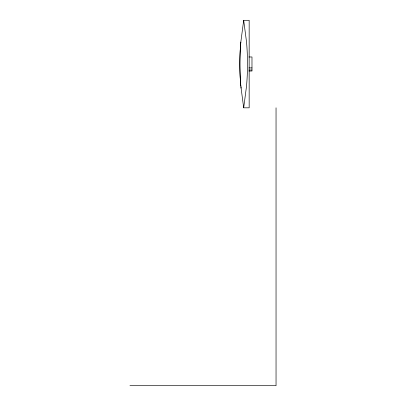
<?xml version="1.0" encoding="UTF-8"?>
<svg xmlns="http://www.w3.org/2000/svg" width="406" height="406" viewBox="0 0 406 406"><rect width="100%" height="100%" fill="white"/><g stroke="black" fill="none" stroke-linecap="round" stroke-linejoin="round"><path stroke-width="0.61" d="M240.824 42.097L243.691 20.3L249.162 20.3L249.162 107.823L243.691 107.823L240.824 86.026A177.995 125.388 90 0 1 240.824 42.097A251.974 251.974 0 0 0 240.824 86.026M243.691 107.823L246.543 86.026A179.325 126.327 -90 0 0 246.543 42.097L243.691 20.3M248.939 56.977L251.979 56.977L251.979 71.025L248.939 71.025M248.939 67.919L251.979 67.919M248.939 70.035L251.979 70.035M129.956 385.7L276.044 385.7L276.044 107.823M241.037 86.864L241.037 88.127"/></g></svg>
